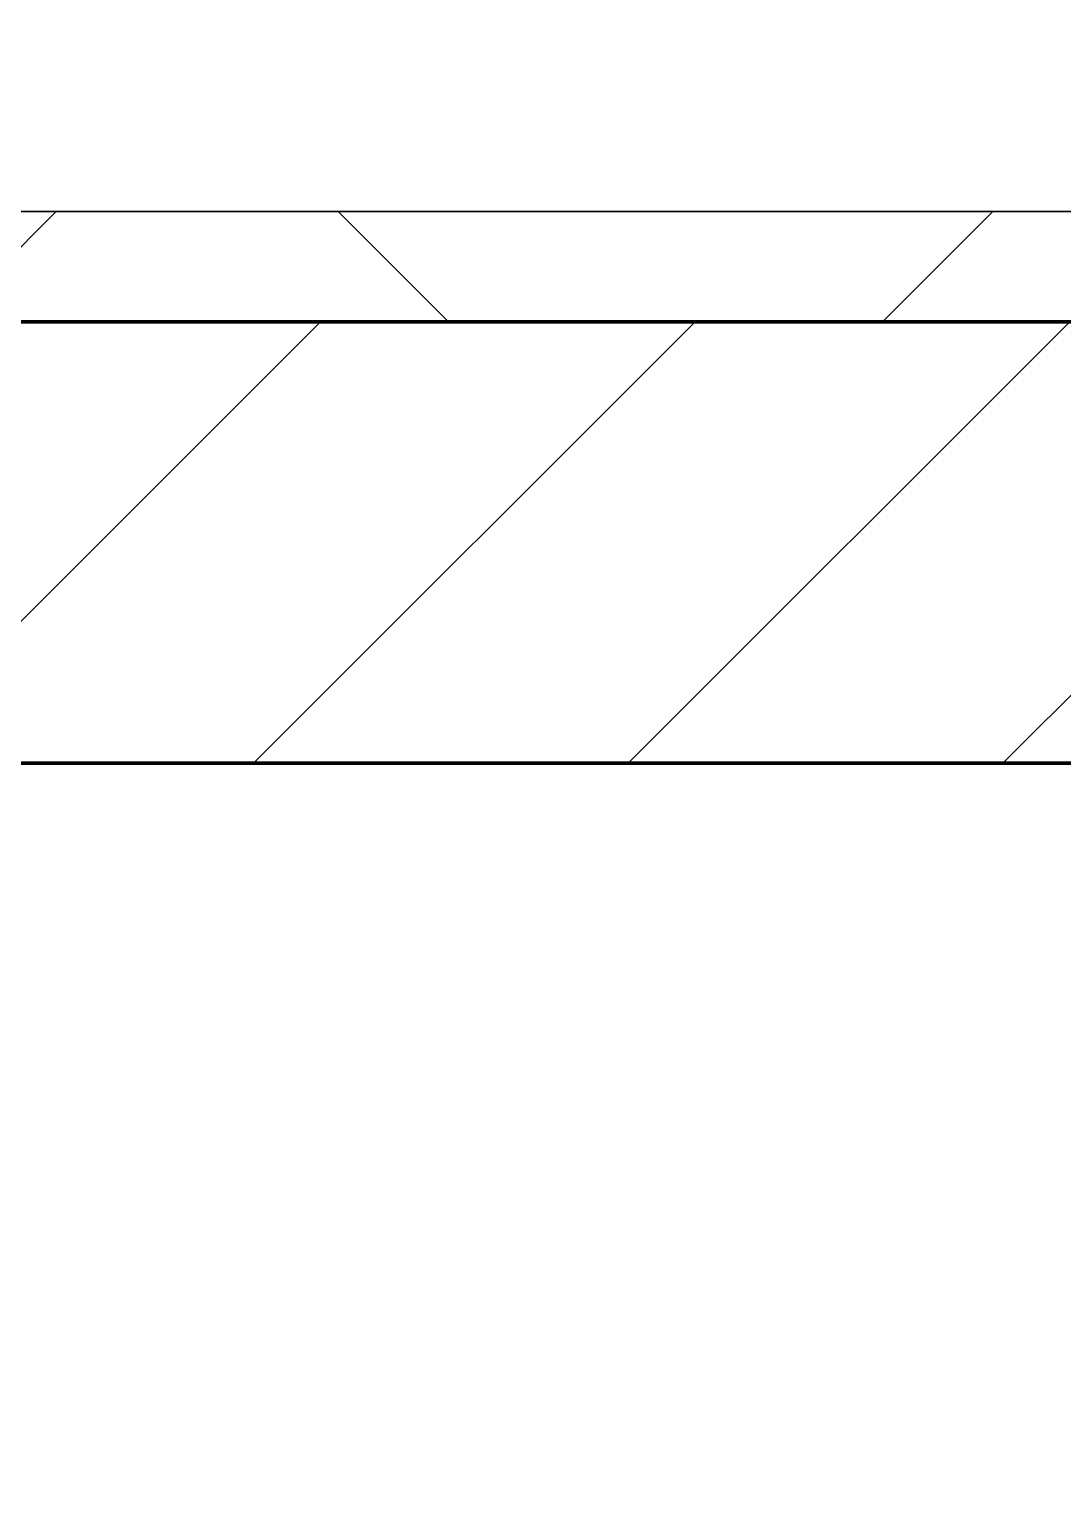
# Model space of a CAD drawing. Header units: millimetres. Extents: x -678720 to -601931, y -306 to 39239.
# Drawn here: x -667019 to -666551, y 3597 to 4262 of the extents above; entities that cross this region are included whole.
import ezdxf
from ezdxf.xclip import XClip

# ---------------------------------------------------------------- set-up
doc = ezdxf.new("R2010")
doc.units = ezdxf.units.MM
doc.header["$XCLIPFRAME"] = 0
for name, color, linetype, lineweight in [('A-GLAZ-CURT', 2, 'Continuous', 9), ('A-WALL', 5, 'Continuous', 35), ('A-WALL-FNSH', 2, 'Continuous', 35), ('A-WALL-PATT', 1, 'Continuous', 35)]:
    doc.layers.add(name, color=color, linetype=linetype, lineweight=lineweight)
doc.layers.add('A11_ALU.SOLID SHEET', color=2, linetype='Continuous')

# ---------------------------------------------------------------- blocks, each defined once
blk = doc.blocks.new('PPLS-PP19_Custom Tile Pattern - Custom Tile Pattern-V107-4234-01 ENLARGED MULTI-PURPOSE LEVEL - REFLECTED CEILING PLAN - SHEET 5')
at = {"layer": 'A-GLAZ-CURT'}
for p, q in [((-300, 0), (300, 0)), ((300, 0), (-300, 0)), ((230.06, 0), (300, 0)), ((-300, -50), (300, -50)), ((300, -50), (-300, -50))]:
    blk.add_line(p, q, dxfattribs=at)
for points, knots in [([(171.51, 0), (176.48, 0), (193.23, 0), (201.73, 0), (208.81, 0), (213.9, 0), (241.96, 0), (266.73, 0), (281.71, 0), (291.71, 0), (296.52, 0), (297.86, 0), (298.09, 0)], [-7971.819559, -7971.819559, -7971.819559, -7971.819559, -7784.112253, -7606.717214, -7289.299508, -7042.621073, -6582.165592, -6068.460911, -5766.029927, -5566.724884, -5280.360606, -5199.253518, -5199.253518, -5199.253518, -5199.253518]), ([(300, 0), (286.53, 0), (254.22, 0), (210.58, 0), (186.51, 0), (177.41, 0)], [-285.253232, -285.253232, -285.253232, -285.253232, -244.693688, -187.987675, -154.190936, -154.190936, -154.190936, -154.190936]), ([(300, 0), (288.22, 0), (262, 0), (230.43, 0), (219.94, 0), (219.02, 0)], [-12528.858583, -12528.858583, -12528.858583, -12528.858583, -11905.454923, -11162.864862, -10856.732305, -10856.732305, -10856.732305, -10856.732305]), ([(284.76, 0), (284.76, 0), (285.09, 0), (287.47, 0), (293.59, 0), (297.76, 0), (300, 0)], [-4110.630118, -4110.630118, -4110.630118, -4110.630118, -4053.389046, -3959.664717, -3862.421465, -3746.95702, -3746.95702, -3746.95702, -3746.95702]), ([(297.38, 0), (295.84, 0), (291.62, 0), (285.38, 0), (284.87, 0)], [-4803.172655, -4803.172655, -4803.172655, -4803.172655, -4358.271401, -4143.037883, -4143.037883, -4143.037883, -4143.037883])]:
    blk.add_open_spline(points, degree=3, knots=knots, dxfattribs=at)
blk = doc.blocks.new('PPLS-PP19_Custom Tile Pattern - Custom Tile Pattern-V108-4234-01 ENLARGED MULTI-PURPOSE LEVEL - REFLECTED CEILING PLAN - SHEET 5')
at = {"layer": 'A-GLAZ-CURT'}
for p, q in [((-300, 0), (-291.56, 0)), ((-291.73, 0), (-300, 0)), ((-300, 0), (300, 0)), ((300, 0), (-300, 0)), ((-293.07, 0), (-291.48, 0)), ((-291.48, 0), (-293.07, 0)), ((-290.89, 0), (-275.75, 0)), ((-275.75, 0), (-290.89, 0)), ((-222.32, 0), (-205, 0)), ((-205, 0), (-222.32, 0)), ((-300, -50), (300, -50)), ((300, -50), (-300, -50))]:
    blk.add_line(p, q, dxfattribs=at)
at = {"layer": 'A-GLAZ-CURT', "flags": 128}
for points in [[(-290.84, 0), (-283.3, 0), (-275.2, 0), (-267.26, 0), (-259.45, 0), (-251.77, 0), (-244.2, 0), (-236.74, 0), (-229.36, 0), (-222.06, 0), (-214.83, 0), (-207.71, 0), (-200.76, 0), (-194.02, 0), (-187.54, 0), (-181.38, 0), (-175.58, 0), (-170.25, 0), (-165.64, 0), (-162.01, 0), (-159.53, 0)], [(-125.17, 0), (-128.55, 0), (-134.16, 0), (-140.03, 0), (-145.5, 0), (-150.63, 0), (-155.53, 0), (-160.27, 0), (-164.95, 0), (-169.65, 0), (-174.47, 0), (-179.49, 0), (-184.81, 0), (-190.44, 0), (-196.37, 0), (-202.58, 0), (-209.04, 0), (-215.73, 0), (-222.63, 0), (-229.72, 0), (-236.97, 0), (-244.39, 0), (-251.96, 0), (-259.67, 0), (-267.51, 0), (-275.48, 0), (-283.55, 0), (-290.84, 0)], [(-158.99, 0), (-157.46, 0), (-154.52, 0), (-149.42, 0), (-141.84, 0), (-132.81, 0), (-126.08, 0)]]:
    blk.add_lwpolyline(points, dxfattribs=at)
at = {"layer": 'A-GLAZ-CURT'}
for points, knots in [([(-300, 0), (-284.65, 0), (-236.57, 0), (-192.21, 0), (-164.48, 0), (-158.99, 0)], [-5323.127839, -5323.127839, -5323.127839, -5323.127839, -4502.809032, -2700.551212, -2229.774015, -2229.774015, -2229.774015, -2229.774015]), ([(-159.92, 0), (-176.51, 0), (-213.93, 0), (-262.56, 0), (-294.48, 0), (-300, 0)], [-16442.455551, -16442.455551, -16442.455551, -16442.455551, -15131.813646, -13729.592194, -13439.944408, -13439.944408, -13439.944408, -13439.944408]), ([(-159.21, 0), (-159.55, 0), (-163.36, 0), (-174.02, 0), (-185.59, 0), (-209.77, 0), (-232.01, 0), (-255.22, 0), (-262.59, 0), (-264.9, 0), (-265.4, 0)], [-2257.973564, -2257.973564, -2257.973564, -2257.973564, -2237.412286, -2029.680487, -1755.085331, -1400.429864, -858.079193, -543.655514, -208.940337, 0, 0, 0, 0]), ([(-258.6, 0), (-257.91, 0), (-254.26, 0), (-241.25, 0), (-225.99, 0), (-213.1, 0), (-200.2, 0), (-185.8, 0), (-172.51, 0), (-160.92, 0), (-158.97, 0)], [-5722.54675, -5722.54675, -5722.54675, -5722.54675, -5657.471696, -5413.335975, -5017.494783, -4832.723979, -4666.091899, -4349.945572, -4000.813434, -3884.610756, -3884.610756, -3884.610756, -3884.610756]), ([(-133.82, 0), (-135.51, 0), (-137.8, 0), (-149.31, 0), (-162.01, 0), (-177.91, 0), (-199.46, 0), (-216.65, 0), (-231.26, 0), (-233.46, 0), (-234, 0)], [-2731.647847, -2731.647847, -2731.647847, -2731.647847, -2418.507304, -2308.929706, -2113.765672, -1763.376603, -1422.553702, -978.033455, -846.069444, -682.911962, -682.911962, -682.911962, -682.911962]), ([(-233.49, 0), (-233.44, 0), (-232.38, 0), (-230.74, 0), (-225.3, 0), (-223.63, 0)], [-455.274641, -455.274641, -455.274641, -455.274641, -440.605512, -119.536984, 0, 0, 0, 0]), ([(-223.63, 0), (-219.39, 0), (-206.17, 0), (-188.58, 0), (-169.02, 0), (-152.12, 0), (-136.84, 0), (-127.33, 0), (-124.19, 0), (-123.43, 0), (-123.28, 0)], [-5463.295695, -5463.295695, -5463.295695, -5463.295695, -5161.076232, -4739.070012, -4465.409639, -4149.119819, -3839.893365, -3647.167523, -3488.92562, -3439.852845, -3439.852845, -3439.852845, -3439.852845]), ([(-94.06, 0), (-105.72, 0), (-126.39, 0), (-150.56, 0), (-159, 0)], [-18476.414712, -18476.414712, -18476.414712, -18476.414712, -17136.203329, -16466.89622, -16466.89622, -16466.89622, -16466.89622]), ([(-137.88, 0), (-140.56, 0), (-147.66, 0), (-147.69, 0), (-155.52, 0), (-158.96, 0)], [-3187.727384, -3187.727384, -3187.727384, -3187.727384, -2919.378265, -2477.344047, -2263.1283, -2263.1283, -2263.1283, -2263.1283]), ([(-158.58, 0), (-144.45, 0), (-126.53, 0), (-110.8, 0), (-99.5, 0), (-91.46, 0)], [-2217.969933, -2217.969933, -2217.969933, -2217.969933, -1002.059161, -460.363443, 0, 0, 0, 0]), ([(-152.35, 0), (-151.03, 0), (-147.71, 0), (-143.57, 0), (-138.62, 0)], [-3494.978217, -3494.978217, -3494.978217, -3494.978217, -3371.022232, -3227.460399, -3227.460399, -3227.460399, -3227.460399]), ([(-118.78, 0), (-121.86, 0), (-126.28, 0), (-136.96, 0), (-147.46, 0), (-150.03, 0), (-150.57, 0)], [-5938.474035, -5938.474035, -5938.474035, -5938.474035, -5700.061948, -5508.838257, -5298.784692, -5196.16478, -5196.16478, -5196.16478, -5196.16478]), ([(-150.34, 0), (-150.07, 0), (-147.75, 0), (-142.6, 0), (-127.26, 0), (-107.3, 0), (-90.42, 0), (-75.26, 0), (-68.41, 0), (-65.12, 0), (-63.63, 0)], [-4948.728362, -4948.728362, -4948.728362, -4948.728362, -4883.323924, -4440.880425, -4054.690705, -3793.097032, -3402.597032, -3144.956779, -3050.982048, -2969.237017, -2969.237017, -2969.237017, -2969.237017]), ([(-27.03, 0), (-28.2, 0), (-36.39, 0), (-53.55, 0), (-78.2, 0), (-110.94, 0), (-130.52, 0), (-147.74, 0), (-149.07, 0)], [-8703.83741, -8703.83741, -8703.83741, -8703.83741, -8532.293389, -8073.216054, -7508.296369, -7004.680444, -6449.282163, -6277.220794, -6277.220794, -6277.220794, -6277.220794]), ([(-148.23, 0), (-146.94, 0), (-140.15, 0), (-137.28, 0), (-133.93, 0), (-128.78, 0), (-126.5, 0)], [-6162.058746, -6162.058746, -6162.058746, -6162.058746, -6017.569127, -5560.701257, -5364.112219, -5231.017328, -5231.017328, -5231.017328, -5231.017328]), ([(-93.38, 0), (-96.3, 0), (-106.89, 0), (-122.65, 0), (-139.03, 0), (-146.11, 0), (-146.95, 0)], [-1541.25565, -1541.25565, -1541.25565, -1541.25565, -1374.161226, -945.742622, -741.901385, -489.130243, -489.130243, -489.130243, -489.130243]), ([(-146.69, 0), (-146.59, 0), (-145.49, 0), (-135.69, 0), (-128.29, 0), (-125.15, 0)], [-420.34245, -420.34245, -420.34245, -420.34245, -406.956646, -290.263673, 0, 0, 0, 0]), ([(-127.41, 0), (-131.63, 0), (-133.16, 0), (-134.09, 0), (-134.15, 0)], [-8540.990293, -8540.990293, -8540.990293, -8540.990293, -8266.114998, -8246.473386, -8246.473386, -8246.473386, -8246.473386]), ([(-134.15, 0), (-133.32, 0), (-130.31, 0), (-117.33, 0), (-92.04, 0), (-74.02, 0), (-62.74, 0), (-60.36, 0), (-59.97, 0)], [-7657.439573, -7657.439573, -7657.439573, -7657.439573, -7293.749979, -6839.55839, -6236.997189, -5713.340575, -5140.470607, -5006.787413, -5006.787413, -5006.787413, -5006.787413]), ([(-120.13, 0), (-120.14, 0), (-120.24, 0), (-121.3, 0), (-129.25, 0), (-133.82, 0)], [-2933.992132, -2933.992132, -2933.992132, -2933.992132, -2920.575025, -2840.280255, -2731.647847, -2731.647847, -2731.647847, -2731.647847]), ([(-113.43, 0), (-113.44, 0), (-113.96, 0), (-119.73, 0), (-125.43, 0), (-127.03, 0), (-127.41, 0)], [-328.499627, -328.499627, -328.499627, -328.499627, -282.672656, -98.539552, -24.539552, 0, 0, 0, 0]), ([(-126.5, 0), (-122.44, 0), (-108.71, 0), (-86.68, 0), (-63.44, 0), (-54.4, 0), (-48.53, 0), (-36.39, 0), (-29.93, 0), (-27.14, 0)], [-5231.017328, -5231.017328, -5231.017328, -5231.017328, -4994.692869, -4542.524482, -4008.285538, -3689.699207, -3546.54457, -3315.260113, -3124.957375, -3124.957375, -3124.957375, -3124.957375]), ([(-125.15, 0), (-124.93, 0), (-121.96, 0), (-113.01, 0), (-98.9, 0), (-85.29, 0), (-71.67, 0), (-65.93, 0), (-65.07, 0)], [-3362.7396, -3362.7396, -3362.7396, -3362.7396, -3342.215224, -3074.362186, -2902.289527, -2605.247022, -2322.099534, -2241.8264, -2241.8264, -2241.8264, -2241.8264]), ([(-122.08, 0), (-122.01, 0), (-121.69, 0), (-121.2, 0), (-120.88, 0)], [-3136.336417, -3136.336417, -3136.336417, -3136.336417, -3110.304437, -3035.164275, -3035.164275, -3035.164275, -3035.164275]), ([(-36.33, 0), (-36.43, 0), (-37.27, 0), (-45.02, 0), (-46.13, 0), (-60.59, 0), (-81.23, 0), (-99.51, 0), (-114.02, 0), (-117.28, 0), (-118.78, 0)], [-1855.773136, -1855.773136, -1855.773136, -1855.773136, -1810.870157, -1672.078046, -1405.135169, -1060.00838, -740.068933, -229.489605, -116.330425, 0, 0, 0, 0]), ([(-117.74, 0), (-117.19, 0), (-114.78, 0), (-113.43, 0), (-113.43, 0)], [-821.249067, -821.249067, -821.249067, -821.249067, -394.672656, -330.879064, -330.879064, -330.879064, -330.879064]), ([(-36.62, 0), (-36.62, 0), (-40.35, 0), (-44.32, 0), (-58.97, 0), (-85.2, 0), (-107.61, 0), (-116.56, 0), (-117.56, 0)], [-4069.478503, -4069.478503, -4069.478503, -4069.478503, -3858.647035, -3538.256648, -2842.901703, -2193.204658, -1433.981041, -985.49888, -985.49888, -985.49888, -985.49888]), ([(-115.82, 0), (-114.96, 0), (-110.41, 0), (-96.78, 0), (-71.33, 0), (-48.38, 0), (-30.8, 0), (-27.54, 0)], [-5724.064692, -5724.064692, -5724.064692, -5724.064692, -5430.283136, -5103.229623, -4799.173296, -4065.652676, -3897.235535, -3897.235535, -3897.235535, -3897.235535]), ([(-93.08, 0), (-94.19, 0), (-100.73, 0), (-112.01, 0), (-114.94, 0), (-115.63, 0)], [-848.180011, -848.180011, -848.180011, -848.180011, -789.402658, -501.969187, -243.577221, -243.577221, -243.577221, -243.577221]), ([(-72.93, 0), (-75.51, 0), (-81.93, 0), (-89.45, 0), (-93.07, 0)], [-19442.345229, -19442.345229, -19442.345229, -19442.345229, -18935.241197, -18514.379136, -18514.379136, -18514.379136, -18514.379136]), ([(9.32, 0), (9.08, 0), (7.65, 0), (2.57, 0), (-12.23, 0), (-25.64, 0), (-40, 0), (-56.24, 0), (-74.37, 0), (-86.11, 0), (-92.84, 0)], [-2922.926651, -2922.926651, -2922.926651, -2922.926651, -2882.788014, -2720.818881, -2518.50168, -2125.455881, -1792.521578, -1466.981642, -1208.454564, -852.520273, -852.520273, -852.520273, -852.520273]), ([(-91.46, 0), (-90.09, 0), (-84.7, 0), (-77.43, 0), (-72.73, 0), (-72.64, 0), (-72.64, 0)], [-19832.387487, -19832.387487, -19832.387487, -19832.387487, -19753.885894, -19541.04734, -19478.625389, -19471.062469, -19471.062469, -19471.062469, -19471.062469]), ([(-63.96, 0), (-64.13, 0), (-72.5, 0), (-80.63, 0), (-86.16, 0)], [-2171.769325, -2171.769325, -2171.769325, -2171.769325, -2007.031671, -1681.3698, -1681.3698, -1681.3698, -1681.3698]), ([(-29.03, 0), (-33.97, 0), (-43.74, 0), (-56.37, 0), (-71.66, 0), (-77.83, 0), (-82.66, 0), (-83.28, 0), (-83.28, 0)], [-2680.714891, -2680.714891, -2680.714891, -2680.714891, -2413.671296, -2161.752162, -2006.592567, -1646.621388, -1424.436217, -1393.971743, -1393.971743, -1393.971743, -1393.971743]), ([(-83.28, 0), (-83.28, 0), (-82.91, 0), (-76.14, 0), (-62.97, 0), (-48.14, 0), (-36.49, 0), (-33.57, 0), (-29.94, 0), (-28.57, 0)], [-1393.4169, -1393.4169, -1393.4169, -1393.4169, -1353.722004, -1274.333717, -1073.56893, -651.549973, -296.515819, -83.513472, 0, 0, 0, 0]), ([(-66.39, 0), (-66.39, 0), (-63.63, 0), (-53.63, 0), (-34.42, 0), (-29.82, 0), (-29.19, 0)], [-2493.31794, -2493.31794, -2493.31794, -2493.31794, -2315.303971, -1809.437387, -963.711516, -666.19313, -666.19313, -666.19313, -666.19313]), ([(31.18, 0), (25.97, 0), (11.99, 0), (-16.92, 0), (-47.42, 0), (-65.77, 0), (-66.37, 0), (-66.38, 0)], [-4496.803627, -4496.803627, -4496.803627, -4496.803627, -4222.080604, -3745.412743, -2981.410125, -2542.574734, -2498.224237, -2498.224237, -2498.224237, -2498.224237]), ([(-63.63, 0), (-61.49, 0), (-57.39, 0), (-54.49, 0), (-45.2, 0), (-40.79, 0), (-40.46, 0), (-40.44, 0)], [-2969.237017, -2969.237017, -2969.237017, -2969.237017, -2851.217951, -2734.127174, -2474.780881, -2410.990208, -2350.645972, -2350.645972, -2350.645972, -2350.645972]), ([(-58.83, 0), (-58.37, 0), (-57.29, 0), (-54.23, 0), (-46.33, 0), (-42.62, 0), (-41.76, 0)], [-4859.52896, -4859.52896, -4859.52896, -4859.52896, -4680.891996, -4469.85053, -4321.566175, -4270.495146, -4270.495146, -4270.495146, -4270.495146]), ([(-51.83, 0), (-51.83, 0), (-51.78, 0), (-47.4, 0), (-46.01, 0), (-40.22, 0), (-36.78, 0)], [-632.814994, -632.814994, -632.814994, -632.814994, -627.965721, -508.377888, -260.442412, 0, 0, 0, 0]), ([(-27.73, 0), (-29.7, 0), (-35.23, 0), (-44.85, 0), (-51.43, 0), (-51.79, 0)], [-1160.839585, -1160.839585, -1160.839585, -1160.839585, -1039.307308, -819.71621, -644.910881, -644.910881, -644.910881, -644.910881]), ([(-41.76, 0), (-39.9, 0), (-37.72, 0), (-36.92, 0), (-36.77, 0)], [-4270.495146, -4270.495146, -4270.495146, -4270.495146, -4161.040818, -4106.245333, -4106.245333, -4106.245333, -4106.245333]), ([(-36.78, 0), (-32.43, 0), (-19.22, 0), (8.83, 0), (43.36, 0), (70.92, 0), (82.12, 0), (83.66, 0)], [-6191.144455, -6191.144455, -6191.144455, -6191.144455, -5862.463379, -5340.621928, -4573.028122, -4094.177415, -3869.465285, -3869.465285, -3869.465285, -3869.465285]), ([(-36.29, 0), (-36.29, 0), (-34.66, 0), (-29.26, 0), (-27.33, 0), (-26.9, 0)], [-9150.272121, -9150.272121, -9150.272121, -9150.272121, -9057.163041, -8919.836787, -8855.387102, -8855.387102, -8855.387102, -8855.387102]), ([(30.82, 0), (29.27, 0), (20.14, 0), (3.54, 0), (-16.58, 0), (-34.76, 0), (-36.04, 0)], [-10462.034656, -10462.034656, -10462.034656, -10462.034656, -10363.088938, -9884.23066, -9424.652049, -9182.880979, -9182.880979, -9182.880979, -9182.880979]), ([(-33.34, 0), (-33.34, 0), (-32.93, 0), (-31.16, 0), (-30.52, 0)], [-2415.024266, -2415.024266, -2415.024266, -2415.024266, -2357.633367, -2323.618664, -2323.618664, -2323.618664, -2323.618664]), ([(-27.67, 0), (-29.13, 0), (-31.19, 0), (-31.82, 0), (-32, 0)], [-2807.705886, -2807.705886, -2807.705886, -2807.705886, -2698.150104, -2614.070998, -2614.070998, -2614.070998, -2614.070998]), ([(-30.76, 0), (-30.73, 0), (-29.99, 0), (-23.47, 0), (-15.75, 0), (-15.19, 0)], [-54176.191683, -54176.191683, -54176.191683, -54176.191683, -54157.274271, -53749.15266, -53717.791567, -53717.791567, -53717.791567, -53717.791567]), ([(-30.52, 0), (-27.11, 0), (-17.83, 0), (5.99, 0), (22.06, 0), (37.44, 0), (45.92, 0), (57.76, 0), (64.47, 0), (72.74, 0), (75.22, 0), (76.03, 0), (76.21, 0)], [-2323.618664, -2323.618664, -2323.618664, -2323.618664, -2142.497158, -1716.209403, -1206.526904, -1089.329421, -901.315459, -753.071572, -495.328968, -421.953223, -334.951786, -290.452333, -290.452333, -290.452333, -290.452333]), ([(8.33, 0), (8.19, 0), (7.18, 0), (0.32, 0), (-13.89, 0), (-24.92, 0), (-29.03, 0)], [-3574.286521, -3574.286521, -3574.286521, -3574.286521, -3526.962355, -3285.499107, -2903.012179, -2680.714891, -2680.714891, -2680.714891, -2680.714891]), ([(-28.98, 0), (-28.66, 0), (-27.39, 0), (-24.45, 0), (-22.56, 0)], [-166.548282, -166.548282, -166.548282, -166.548282, -102.06493, 0, 0, 0, 0]), ([(-28.57, 0), (-26.93, 0), (-20.29, 0), (-11.45, 0), (2.08, 0), (13.15, 0), (21.24, 0), (24.62, 0), (24.72, 0), (24.72, 0)], [-5361.429781, -5361.429781, -5361.429781, -5361.429781, -5261.36855, -5050.479954, -4785.90057, -4596.498881, -4445.288762, -4384.376941, -4376.041937, -4376.041937, -4376.041937, -4376.041937]), ([(70.61, 0), (66.16, 0), (55.8, 0), (39.61, 0), (24.74, 0), (2.64, 0), (-15.53, 0), (-24.78, 0), (-27.22, 0)], [-4647.237329, -4647.237329, -4647.237329, -4647.237329, -4326.416877, -4098.545751, -3766.694881, -3333.063701, -2994.501669, -2818.738392, -2818.738392, -2818.738392, -2818.738392]), ([(-13, 0), (-14.35, 0), (-17.68, 0), (-24.51, 0), (-27.13, 0), (-27.2, 0)], [-55207.591944, -55207.591944, -55207.591944, -55207.591944, -54789.006179, -54461.685999, -54451.590174, -54451.590174, -54451.590174, -54451.590174]), ([(76.63, 0), (74.8, 0), (67.65, 0), (53.52, 0), (37, 0), (24.07, 0), (12.82, 0), (-2.9, 0), (-17.96, 0), (-25.25, 0), (-27.17, 0)], [-3095.572228, -3095.572228, -3095.572228, -3095.572228, -2950.589685, -2634.532728, -2313.748533, -2106.613311, -1925.670641, -1617.263037, -1290.787923, -1172.201034, -1172.201034, -1172.201034, -1172.201034]), ([(-27.16, 0), (-21.34, 0), (-9.8, 0), (4.23, 0), (9.64, 0), (10.14, 0), (10.18, 0)], [-3890.59141, -3890.59141, -3890.59141, -3890.59141, -3589.737505, -3285.047089, -3066.359526, -3044.715262, -3044.715262, -3044.715262, -3044.715262]), ([(-26.65, 0), (-23.01, 0), (-13.67, 0), (8.61, 0), (15.02, 0), (22.91, 0), (31, 0), (39.04, 0), (51.19, 0), (58.74, 0), (61.34, 0), (61.45, 0)], [-3113.700791, -3113.700791, -3113.700791, -3113.700791, -2864.387349, -2439.246196, -2084.094819, -1956.422387, -1818.904206, -1645.594513, -1443.202566, -1228.752106, -1120.932285, -1120.932285, -1120.932285, -1120.932285]), ([(-22.56, 0), (-20.27, 0), (-17.03, 0), (-11.36, 0), (-7.66, 0), (-6.6, 0), (-6.44, 0)], [-56468.192263, -56468.192263, -56468.192263, -56468.192263, -56344.022017, -56303.229861, -56166.290093, -56124.392176, -56124.392176, -56124.392176, -56124.392176]), ([(-15.19, 0), (-13.07, 0), (7.48, 0), (42.82, 0), (77.18, 0), (97.99, 0), (104.5, 0)], [-461.142613, -461.142613, -461.142613, -461.142613, -429.606584, -390.253598, -346.313304, -326.108732, -326.108732, -326.108732, -326.108732]), ([(-6.54, 0), (-6.73, 0), (-7.2, 0), (-7.6, 0), (-7.79, 0)], [-56009.792147, -56009.792147, -56009.792147, -56009.792147, -55949.290093, -55895.192118, -55895.192118, -55895.192118, -55895.192118]), ([(-2.63, 0), (-2.47, 0), (-1.22, 0), (4.92, 0), (15.97, 0), (22.54, 0), (24.49, 0)], [-226.825321, -226.825321, -226.825321, -226.825321, -220.269177, -206.416616, -198.214427, -187.717507, -187.717507, -187.717507, -187.717507]), ([(103.09, 0), (101.08, 0), (86.31, 0), (63.34, 0), (35.84, 0), (12, 0), (3.08, 0), (-1.67, 0), (-2.25, 0)], [-375.435014, -375.435014, -375.435014, -375.435014, -369.147452, -330.153101, -307.516438, -285.83788, -246.234814, -234.646884, -234.646884, -234.646884, -234.646884]), ([(24.69, 0), (24.54, 0), (20.99, 0), (15.48, 0), (10.8, 0), (9.63, 0)], [-4368.572414, -4368.572414, -4368.572414, -4368.572414, -4306.476363, -4080.000647, -3772.857994, -3772.857994, -3772.857994, -3772.857994]), ([(18.16, 0), (19.15, 0), (24.25, 0), (25.66, 0), (26.12, 0)], [-5700.113719, -5700.113719, -5700.113719, -5700.113719, -5554.232259, -5302.431367, -5302.431367, -5302.431367, -5302.431367]), ([(38.23, 0), (35.44, 0), (28.56, 0), (20.67, 0), (18.85, 0), (18.16, 0)], [-6261.547629, -6261.547629, -6261.547629, -6261.547629, -6135.05769, -5972.647715, -5832.674503, -5832.674503, -5832.674503, -5832.674503]), ([(27.44, 0), (27.9, 0), (29.54, 0), (34.42, 0), (37.87, 0), (38.74, 0)], [-5037.309798, -5037.309798, -5037.309798, -5037.309798, -4887.603822, -4705.298446, -4646.270066, -4646.270066, -4646.270066, -4646.270066]), ([(27.89, 0), (29.09, 0), (31.94, 0), (36.74, 0), (38.74, 0)], [-147.777612, -147.777612, -147.777612, -147.777612, -135.792042, -128.451381, -128.451381, -128.451381, -128.451381]), ([(53.18, 0), (53.06, 0), (52.22, 0), (44.99, 0), (36.46, 0), (30.82, 0)], [-622.740158, -622.740158, -622.740158, -622.740158, -566.066452, -360.610861, 0, 0, 0, 0]), ([(136.44, 0), (121.66, 0), (86.93, 0), (51.16, 0), (31.18, 0)], [-106.750556, -106.750556, -106.750556, -106.750556, -59.610984, 0, 0, 0, 0]), ([(168.37, 0), (167.68, 0), (162.47, 0), (147.02, 0), (109.77, 0), (76.86, 0), (57.82, 0), (46.51, 0), (41.18, 0), (36.02, 0), (35.54, 0), (35.54, 0)], [-543.375029, -543.375029, -543.375029, -543.375029, -530.793311, -458.593899, -401.860199, -357.622665, -341.267687, -334.000314, -326.15566, -319.318397, -317.489778, -317.489778, -317.489778, -317.489778]), ([(36.29, 0), (37.77, 0), (48.82, 0), (64.79, 0), (95.91, 0), (124.45, 0), (132.42, 0), (134.6, 0)], [-314.598523, -314.598523, -314.598523, -314.598523, -305.899624, -287.17622, -249.500363, -194.761443, -152.241002, -152.241002, -152.241002, -152.241002]), ([(104.71, 0), (104.06, 0), (101.02, 0), (92.38, 0), (85.59, 0), (74.4, 0), (62.26, 0), (51.85, 0), (45.61, 0), (39.76, 0), (38.8, 0)], [-7778.131617, -7778.131617, -7778.131617, -7778.131617, -7723.759874, -7531.75727, -7135.649961, -6924.452779, -6738.82075, -6548.303034, -6314.283804, -6270.315266, -6270.315266, -6270.315266, -6270.315266]), ([(39.03, 0), (43.27, 0), (54.65, 0), (71.67, 0), (84.83, 0), (86.01, 0), (92.51, 0), (94.33, 0)], [-4639.627446, -4639.627446, -4639.627446, -4639.627446, -4353.683244, -3960.84581, -3759.045785, -3336.541051, -2783.776468, -2783.776468, -2783.776468, -2783.776468]), ([(39.27, 0), (41.84, 0), (50.98, 0), (71.92, 0), (92.81, 0), (103.76, 0), (104.69, 0)], [-127.807664, -127.807664, -127.807664, -127.807664, -118.513713, -97.899267, -63.759246, -60.577601, -60.577601, -60.577601, -60.577601]), ([(61.47, 0), (61.47, 0), (61.21, 0), (54.61, 0), (53.71, 0), (53.56, 0)], [-1113.311073, -1113.311073, -1113.311073, -1113.311073, -1096.402191, -891.204116, -747.28819, -747.28819, -747.28819, -747.28819]), ([(76.22, 0), (75.58, 0), (73.64, 0), (71.05, 0), (70.61, 0)], [-193.634889, -193.634889, -193.634889, -193.634889, -31.537676, 0, 0, 0, 0]), ([(94.4, 0), (94.4, 0), (94.64, 0), (98.07, 0), (101.77, 0), (103.99, 0)], [-2348.345796, -2348.345796, -2348.345796, -2348.345796, -2310.419338, -2233.599744, -2120.972547, -2120.972547, -2120.972547, -2120.972547]), ([(129.02, 0), (129.02, 0), (124.41, 0), (122.35, 0), (114.96, 0), (108.04, 0), (103.09, 0)], [-35.386604, -35.386604, -35.386604, -35.386604, -31.430235, -22.807238, -15.488593, 0, 0, 0, 0]), ([(104.68, 0), (115.81, 0), (127.08, 0), (138.28, 0), (138.53, 0)], [-325.919338, -325.919338, -325.919338, -325.919338, -291.370682, -290.5735, -290.5735, -290.5735, -290.5735]), ([(104.7, 0), (105.82, 0), (111.07, 0), (120.79, 0), (139.94, 0), (163.31, 0), (185.23, 0), (193.62, 0), (194.69, 0), (194.79, 0)], [-2108.866512, -2108.866512, -2108.866512, -2108.866512, -2052.234781, -1843.028543, -1530.39897, -1095.004608, -529.74427, -295.064701, -265.121568, -265.121568, -265.121568, -265.121568]), ([(157.9, 0), (156.77, 0), (151.67, 0), (143.29, 0), (134.04, 0), (126.24, 0), (118.6, 0), (114.23, 0), (111.98, 0), (105.66, 0), (105.23, 0), (105.23, 0)], [-10292.955006, -10292.955006, -10292.955006, -10292.955006, -10098.273015, -9847.788484, -9677.714971, -9567.007022, -9453.21225, -9220.200448, -9012.77275, -8966.157302, -8929.495943, -8929.495943, -8929.495943, -8929.495943]), ([(105.26, 0), (105.52, 0), (111.01, 0), (112.65, 0), (113.59, 0)], [-8920.561005, -8920.561005, -8920.561005, -8920.561005, -8814.835624, -8577.462505, -8577.462505, -8577.462505, -8577.462505]), ([(105.27, 0), (111.32, 0), (118.06, 0), (128.63, 0), (128.95, 0)], [-59.909843, -59.909843, -59.909843, -59.909843, -39.050993, -35.895543, -35.895543, -35.895543, -35.895543]), ([(114.39, 0), (114.2, 0), (112.49, 0), (109.17, 0), (105.68, 0)], [-8148.58938, -8148.58938, -8148.58938, -8148.58938, -8105.191388, -7805.49088, -7805.49088, -7805.49088, -7805.49088]), ([(128.58, 0), (128.8, 0), (130.16, 0), (139.26, 0), (152.67, 0), (161.24, 0), (162.19, 0), (162.75, 0)], [-633.326174, -633.326174, -633.326174, -633.326174, -627.736123, -618.981161, -602.094757, -592.980799, -581.414464, -581.414464, -581.414464, -581.414464]), ([(137.1, 0), (136, 0), (133.64, 0), (129.87, 0), (129.11, 0)], [-670.405967, -670.405967, -670.405967, -670.405967, -651.020627, -640.742133, -640.742133, -640.742133, -640.742133])]:
    blk.add_open_spline(points, degree=3, knots=knots, dxfattribs=at)
for points in [[(-158.69, 0), (-158.08, 0), (-157.57, 0), (-157.22, 0)], [(-86.16, 0), (-88.44, 0), (-90.74, 0), (-93.08, 0)], [(-39.84, 0), (-39.08, 0), (-38.11, 0), (-37.36, 0)], [(-28.23, 0), (-29.05, 0), (-29.75, 0), (-30.21, 0)], [(24.49, 0), (25.23, 0), (25.72, 0), (26.04, 0)], [(80.35, 0), (79.57, 0), (78.27, 0), (76.63, 0)], [(84.06, 0), (83.48, 0), (82.41, 0), (81.72, 0)]]:
    blk.add_open_spline(points, degree=3, dxfattribs=at)
blk = doc.blocks.new('*U321')
at = {"layer": 'A-GLAZ-CURT'}
for name, p in [('PPLS-PP19_Custom Tile Pattern - Custom Tile Pattern-V107-4234-01 ENLARGED MULTI-PURPOSE LEVEL - REFLECTED CEILING PLAN - SHEET 5', (-34265, -5100)), ('PPLS-PP19_Custom Tile Pattern - Custom Tile Pattern-V108-4234-01 ENLARGED MULTI-PURPOSE LEVEL - REFLECTED CEILING PLAN - SHEET 5', (-33665, -5100))]:
    blk.add_blockref(name, p, dxfattribs=at)
blk = doc.blocks.new('*U743')
blk.add_lwpolyline([(21173.36, -580), (28210, -580), (28210, -6849.96), (45954.15, -6849.96), (45954.15, 600), (82995.06, 600), (83086.47, 650), (90052, 650), (90392, 990), (103159.16, 990), (103159.16, 4990), (21173.36, 4990), (21173.36, 3485.45), (21203.36, 3485.45), (21203.36, 925.54), (21173.36, 925.54), (21173.36, -580)])

msp = doc.modelspace()

# ---------------------------------------------------------------- block references
at = {"layer": 'A11_ALU.SOLID SHEET'}
ref = msp.add_blockref('*U743', (-744682.37, 3579.02), dxfattribs=at)
XClip(ref).set_block_clipping_path([(69798.6834257276, -3885.5002684942), (120965.0023936313, 33679.9972602262)])

# ---------------------------------------------------------------- next in the draw order: hatches: boundary and pattern name
at = {"layer": 'A-WALL-PATT', "lineweight": 9}
h = msp.add_hatch(dxfattribs=at)
h.set_pattern_fill('FP_3', color=256, style=0, pattern_type=2)
h.set_pattern_definition([(45, (0, 0), (-212.13203, 212.13203), []), (135, (0, 0), (-212.13203, -212.13203), [])])
h.paths.add_polyline_path([(-661708.03, 4129.02), (-661758.03, 4179.02), (-674883.69, 4179.02), (-674883.69, 4129.02), (-662226.93, 4129.02)])
h = msp.add_hatch(dxfattribs=at)
h.set_pattern_fill('FP_2', color=256, style=0, pattern_type=2)
h.set_pattern_definition([(45, (0, 0), (-84.852814, 84.852814), [])])
h.paths.add_polyline_path([(-662226.93, 3929.02), (-661508.03, 3929.02), (-661708.03, 4129.02), (-674883.69, 4129.02), (-674883.69, 3929.02), (-663281.66, 3929.02)])

# ---------------------------------------------------------------- next in the draw order: linework, layer by layer
at = {"layer": 'A-WALL', "color": 7, "lineweight": 70}
for p, q in [((-674883.69, 4129.02), (-661708.03, 4129.02)), ((-661790.87, 3929.02), (-672727.37, 3929.02))]:
    msp.add_line(p, q, dxfattribs=at)
at = {"layer": 'A-WALL-FNSH', "color": 250}
for p, q in [((-674883.69, 4179.02), (-661758.03, 4179.02)), ((-661708.03, 4129.02), (-674883.69, 4129.02))]:
    msp.add_line(p, q, dxfattribs=at)

# ---------------------------------------------------------------- next in the draw order: block references
msp.add_blockref('*U321', (-633017.37, 9279.02))

doc.saveas('drawing.dxf')
